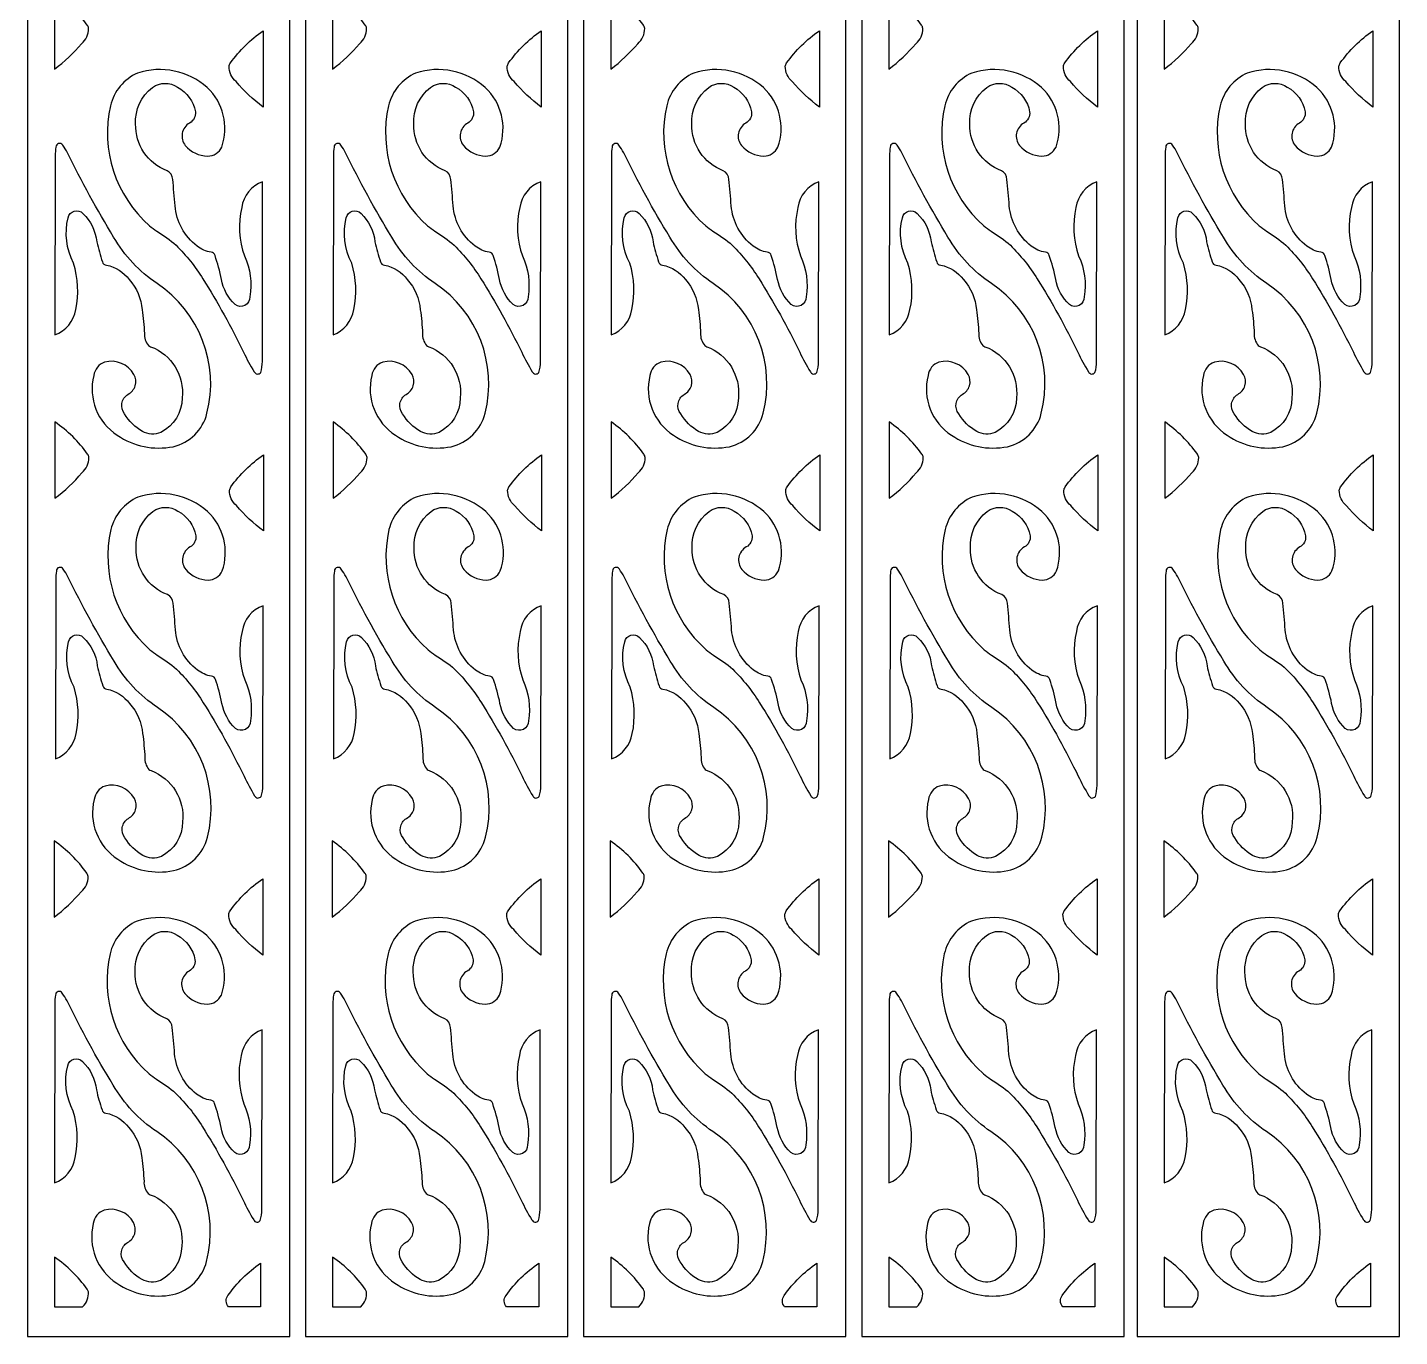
# Model space of a CAD drawing. Header units: millimetres. Extents: x -473 to 1356, y -998 to 3157.
# Drawn here: x -49 to 473, y -998 to -499 of the extents above; entities that cross this region are included whole.
import ezdxf

# ---------------------------------------------------------------- set-up
doc = ezdxf.new("R2010")
doc.units = ezdxf.units.MM
doc.layers.add('Default', color=70, linetype='Continuous')

msp = doc.modelspace()

# ---------------------------------------------------------------- linework, layer by layer
at = {"layer": 'Default'}
for points in [[(-49.5, -998), (50.5, -998), (50.5, 998), (-49.5, 998)], [(56.5, -998), (156.5, -998), (156.5, 998), (56.5, 998)], [(162.5, -998), (262.5, -998), (262.5, 998), (162.5, 998)], [(268.5, -998), (368.5, -998), (368.5, 998), (268.5, 998)], [(373.5, -998), (473.5, -998), (473.5, 998), (373.5, 998)]]:
    msp.add_lwpolyline(points, close=True, dxfattribs=at)
for points in [[(-26.72, -498.06, 0.086422), (-39.18, -485.8), (-39.18, -514.86, 0.059153), (-28.88, -505.16, 0.225593), (-26.21, -499.34, 0.123179)], [(79.28, -498.06, 0.086422), (66.82, -485.8), (66.82, -514.86, 0.059153), (77.12, -505.16, 0.225593), (79.79, -499.34, 0.123179)], [(185.28, -498.06, 0.086422), (172.82, -485.8), (172.82, -514.86, 0.059153), (183.12, -505.16, 0.225593), (185.79, -499.34, 0.123179)], [(291.28, -498.06, 0.086422), (278.82, -485.8), (278.82, -514.86, 0.059153), (289.12, -505.16, 0.225593), (291.79, -499.34, 0.123179)], [(396.28, -498.06, 0.086422), (383.82, -485.8), (383.82, -514.86, 0.059153), (394.12, -505.16, 0.225593), (396.79, -499.34, 0.123179)], [(27.88, -512.51, -0.086422), (40.34, -500.25), (40.34, -529.31, -0.059153), (30.04, -519.61, -0.225593), (27.37, -513.79, -0.123179)], [(133.88, -512.51, -0.086422), (146.34, -500.25), (146.34, -529.31, -0.059153), (136.04, -519.61, -0.225593), (133.37, -513.79, -0.123179)], [(239.88, -512.51, -0.086422), (252.34, -500.25), (252.34, -529.31, -0.059153), (242.04, -519.61, -0.225593), (239.37, -513.79, -0.123179)], [(345.88, -512.51, -0.086422), (358.34, -500.25), (358.34, -529.31, -0.059153), (348.04, -519.61, -0.225593), (345.37, -513.79, -0.123179)], [(450.88, -512.51, -0.086422), (463.34, -500.25), (463.34, -529.31, -0.059153), (453.04, -519.61, -0.225593), (450.37, -513.79, -0.123179)], [(36.93, -630.22, 0.607532), (39.4, -630.46, 0.07766), (40.04, -626.34), (40.15, -557.77, 0.277254), (32.16, -567.61, 0.142966), (33.18, -586.08, -0.151279), (35.31, -601.68, -0.633105), (29.65, -604.57, -0.158849), (24.44, -595.02, 0.032552), (22, -585.88, 0.334294), (20.51, -584.69, -0.113342), (15.13, -582.35, -0.21106), (6.76, -566.93, 0.007665), (5.86, -556.88, 0.27104), (3.73, -553.58, -0.318961), (-8.27, -535.77, -0.248162), (-1.83, -521.83, -0.315785), (7.71, -521.77, -0.22883), (14.51, -531.14, -0.306777), (12.32, -535.4, 0.462418), (10.68, -544, 0.21084), (19.19, -548.04, 0.289861), (24.57, -544.55, 0.297574), (19.01, -521.89, 0.265986), (-7.55, -516.37, 0.230924), (-17.85, -528.8, 0.274729), (-2.96, -574.58, 0.02583), (-0.2, -576.66, -0.050438), (7.15, -581.98, -0.057018), (17.37, -594.77, -0.026241), (32.89, -622.76, 0.03256)], [(142.93, -630.22, 0.607532), (145.4, -630.46, 0.07766), (146.04, -626.34), (146.15, -557.77, 0.277254), (138.16, -567.61, 0.142966), (139.18, -586.08, -0.151279), (141.31, -601.68, -0.633105), (135.65, -604.57, -0.158849), (130.44, -595.02, 0.032552), (128, -585.88, 0.334294), (126.51, -584.69, -0.113342), (121.13, -582.35, -0.21106), (112.76, -566.93, 0.007665), (111.86, -556.88, 0.27104), (109.73, -553.58, -0.318961), (97.73, -535.77, -0.248162), (104.17, -521.83, -0.315785), (113.71, -521.77, -0.22883), (120.51, -531.14, -0.306777), (118.32, -535.4, 0.462418), (116.68, -544, 0.21084), (125.19, -548.04, 0.289861), (130.57, -544.55, 0.297574), (125.01, -521.89, 0.265986), (98.45, -516.37, 0.230924), (88.15, -528.8, 0.274729), (103.04, -574.58, 0.02583), (105.8, -576.66, -0.050438), (113.15, -581.98, -0.057018), (123.37, -594.77, -0.026241), (138.89, -622.76, 0.03256)], [(248.93, -630.22, 0.607532), (251.4, -630.46, 0.07766), (252.04, -626.34), (252.15, -557.77, 0.277254), (244.16, -567.61, 0.142966), (245.18, -586.08, -0.151279), (247.31, -601.68, -0.633105), (241.65, -604.57, -0.158849), (236.44, -595.02, 0.032552), (234, -585.88, 0.334294), (232.51, -584.69, -0.113342), (227.13, -582.35, -0.21106), (218.76, -566.93, 0.007665), (217.86, -556.88, 0.27104), (215.73, -553.58, -0.318961), (203.73, -535.77, -0.248162), (210.17, -521.83, -0.315785), (219.71, -521.77, -0.22883), (226.51, -531.14, -0.306777), (224.32, -535.4, 0.462418), (222.68, -544, 0.21084), (231.19, -548.04, 0.289861), (236.57, -544.55, 0.297574), (231.01, -521.89, 0.265986), (204.45, -516.37, 0.230924), (194.15, -528.8, 0.274729), (209.04, -574.58, 0.02583), (211.8, -576.66, -0.050438), (219.15, -581.98, -0.057018), (229.37, -594.77, -0.026241), (244.89, -622.76, 0.03256)], [(354.93, -630.22, 0.607532), (357.4, -630.46, 0.07766), (358.04, -626.34), (358.15, -557.77, 0.277254), (350.16, -567.61, 0.142966), (351.18, -586.08, -0.151279), (353.31, -601.68, -0.633105), (347.65, -604.57, -0.158849), (342.44, -595.02, 0.032552), (340, -585.88, 0.334294), (338.51, -584.69, -0.113342), (333.13, -582.35, -0.21106), (324.76, -566.93, 0.007665), (323.86, -556.88, 0.27104), (321.73, -553.58, -0.318961), (309.73, -535.77, -0.248162), (316.17, -521.83, -0.315785), (325.71, -521.77, -0.22883), (332.51, -531.14, -0.306777), (330.32, -535.4, 0.462418), (328.68, -544, 0.21084), (337.19, -548.04, 0.289861), (342.57, -544.55, 0.297574), (337.01, -521.89, 0.265986), (310.45, -516.37, 0.230924), (300.15, -528.8, 0.274729), (315.04, -574.58, 0.02583), (317.8, -576.66, -0.050438), (325.15, -581.98, -0.057018), (335.37, -594.77, -0.026241), (350.89, -622.76, 0.03256)], [(459.93, -630.22, 0.607532), (462.4, -630.46, 0.07766), (463.04, -626.34), (463.15, -557.77, 0.277254), (455.16, -567.61, 0.142966), (456.18, -586.08, -0.151279), (458.31, -601.68, -0.633105), (452.65, -604.57, -0.158849), (447.44, -595.02, 0.032552), (445, -585.88, 0.334294), (443.51, -584.69, -0.113342), (438.13, -582.35, -0.21106), (429.76, -566.93, 0.007665), (428.86, -556.88, 0.27104), (426.73, -553.58, -0.318961), (414.73, -535.77, -0.248162), (421.17, -521.83, -0.315785), (430.71, -521.77, -0.22883), (437.51, -531.14, -0.306777), (435.32, -535.4, 0.462418), (433.68, -544, 0.21084), (442.19, -548.04, 0.289861), (447.57, -544.55, 0.297574), (442.01, -521.89, 0.265986), (415.45, -516.37, 0.230924), (405.15, -528.8, 0.274729), (420.04, -574.58, 0.02583), (422.8, -576.66, -0.050438), (430.15, -581.98, -0.057018), (440.37, -594.77, -0.026241), (455.89, -622.76, 0.03256)], [(-31.11, -606.54, 0.127135), (-31.91, -588.81, -0.182839), (-33.99, -571.51, -0.592913), (-28.36, -569.86, -0.173801), (-23.03, -580.75, 0.025056), (-20.92, -588.32, 0.347821), (-19.41, -589.56, -0.184511), (-10.71, -595.07, -0.161269), (-5.76, -606.57, -0.022687), (-4.91, -615.58, 0.203133), (-3.35, -620.16, 0.103035), (-2.55, -620.67, -0.341915), (9.47, -640.21, -0.280497), (1.38, -653.34, -0.229128), (-5.67, -652.99, -0.128022), (-12.49, -646.31, -0.447908), (-11.18, -638.85, 0.425572), (-8.92, -631.27, 0.33808), (-20.08, -626.53, 0.274435), (-24.23, -631.64, 0.320078), (-15.25, -654.43, 0.200642), (6.04, -658.78, 0.28207), (18.94, -646.07, 0.317808), (-0.08, -596.63, -0.11268), (-16.64, -578.9, -0.023318), (-34.23, -546.77, 0.043642), (-36.05, -543.87, 0.776457), (-38.64, -544.57, 0.045129), (-38.89, -547.91), (-39, -616.18, 0.264519)], [(74.89, -606.54, 0.127135), (74.09, -588.81, -0.182839), (72.01, -571.51, -0.592913), (77.64, -569.86, -0.173801), (82.97, -580.75, 0.025056), (85.08, -588.32, 0.347821), (86.59, -589.56, -0.184511), (95.29, -595.07, -0.161269), (100.24, -606.57, -0.022687), (101.09, -615.58, 0.203133), (102.65, -620.16, 0.103035), (103.45, -620.67, -0.341915), (115.47, -640.21, -0.280497), (107.38, -653.34, -0.229128), (100.33, -652.99, -0.128022), (93.51, -646.31, -0.447908), (94.82, -638.85, 0.425572), (97.08, -631.27, 0.33808), (85.92, -626.53, 0.274435), (81.77, -631.64, 0.320078), (90.75, -654.43, 0.200642), (112.04, -658.78, 0.28207), (124.94, -646.07, 0.317808), (105.92, -596.63, -0.11268), (89.36, -578.9, -0.023318), (71.77, -546.77, 0.043642), (69.95, -543.87, 0.776457), (67.36, -544.57, 0.045129), (67.11, -547.91), (67, -616.18, 0.264519)], [(180.89, -606.54, 0.127135), (180.09, -588.81, -0.182839), (178.01, -571.51, -0.592913), (183.64, -569.86, -0.173801), (188.97, -580.75, 0.025056), (191.08, -588.32, 0.347821), (192.59, -589.56, -0.184511), (201.29, -595.07, -0.161269), (206.24, -606.57, -0.022687), (207.09, -615.58, 0.203133), (208.65, -620.16, 0.103035), (209.45, -620.67, -0.341915), (221.47, -640.21, -0.280497), (213.38, -653.34, -0.229128), (206.33, -652.99, -0.128022), (199.51, -646.31, -0.447908), (200.82, -638.85, 0.425572), (203.08, -631.27, 0.33808), (191.92, -626.53, 0.274435), (187.77, -631.64, 0.320078), (196.75, -654.43, 0.200642), (218.04, -658.78, 0.28207), (230.94, -646.07, 0.317808), (211.92, -596.63, -0.11268), (195.36, -578.9, -0.023318), (177.77, -546.77, 0.043642), (175.95, -543.87, 0.776457), (173.36, -544.57, 0.045129), (173.11, -547.91), (173, -616.18, 0.264519)], [(286.89, -606.54, 0.127135), (286.09, -588.81, -0.182839), (284.01, -571.51, -0.592913), (289.64, -569.86, -0.173801), (294.97, -580.75, 0.025056), (297.08, -588.32, 0.347821), (298.59, -589.56, -0.184511), (307.29, -595.07, -0.161269), (312.24, -606.57, -0.022687), (313.09, -615.58, 0.203133), (314.65, -620.16, 0.103035), (315.45, -620.67, -0.341915), (327.47, -640.21, -0.280497), (319.38, -653.34, -0.229128), (312.33, -652.99, -0.128022), (305.51, -646.31, -0.447908), (306.82, -638.85, 0.425572), (309.08, -631.27, 0.33808), (297.92, -626.53, 0.274435), (293.77, -631.64, 0.320078), (302.75, -654.43, 0.200642), (324.04, -658.78, 0.28207), (336.94, -646.07, 0.317808), (317.92, -596.63, -0.11268), (301.36, -578.9, -0.023318), (283.77, -546.77, 0.043642), (281.95, -543.87, 0.776457), (279.36, -544.57, 0.045129), (279.11, -547.91), (279, -616.18, 0.264519)], [(391.89, -606.54, 0.127135), (391.09, -588.81, -0.182839), (389.01, -571.51, -0.592913), (394.64, -569.86, -0.173801), (399.97, -580.75, 0.025056), (402.08, -588.32, 0.347821), (403.59, -589.56, -0.184511), (412.29, -595.07, -0.161269), (417.24, -606.57, -0.022687), (418.09, -615.58, 0.203133), (419.65, -620.16, 0.103035), (420.45, -620.67, -0.341915), (432.47, -640.21, -0.280497), (424.38, -653.34, -0.229128), (417.33, -652.99, -0.128022), (410.51, -646.31, -0.447908), (411.82, -638.85, 0.425572), (414.08, -631.27, 0.33808), (402.92, -626.53, 0.274435), (398.77, -631.64, 0.320078), (407.75, -654.43, 0.200642), (429.04, -658.78, 0.28207), (441.94, -646.07, 0.317808), (422.92, -596.63, -0.11268), (406.36, -578.9, -0.023318), (388.77, -546.77, 0.043642), (386.95, -543.87, 0.776457), (384.36, -544.57, 0.045129), (384.11, -547.91), (384, -616.18, 0.264519)], [(-26.56, -661.63, 0.086422), (-39.01, -649.36), (-39.01, -678.43, 0.059153), (-28.71, -668.72, 0.225593), (-26.05, -662.9, 0.123179)], [(79.44, -661.63, 0.086422), (66.99, -649.36), (66.99, -678.43, 0.059153), (77.29, -668.72, 0.225593), (79.95, -662.9, 0.123179)], [(185.44, -661.63, 0.086422), (172.99, -649.36), (172.99, -678.43, 0.059153), (183.29, -668.72, 0.225593), (185.95, -662.9, 0.123179)], [(291.44, -661.63, 0.086422), (278.99, -649.36), (278.99, -678.43, 0.059153), (289.29, -668.72, 0.225593), (291.95, -662.9, 0.123179)], [(396.44, -661.63, 0.086422), (383.99, -649.36), (383.99, -678.43, 0.059153), (394.29, -668.72, 0.225593), (396.95, -662.9, 0.123179)], [(28.04, -674.12, -0.086422), (40.5, -661.86), (40.5, -690.92, -0.059153), (30.2, -681.22, -0.225593), (27.54, -675.4, -0.123179)], [(134.04, -674.12, -0.086422), (146.5, -661.86), (146.5, -690.92, -0.059153), (136.2, -681.22, -0.225593), (133.54, -675.4, -0.123179)], [(240.04, -674.12, -0.086422), (252.5, -661.86), (252.5, -690.92, -0.059153), (242.2, -681.22, -0.225593), (239.54, -675.4, -0.123179)], [(346.04, -674.12, -0.086422), (358.5, -661.86), (358.5, -690.92, -0.059153), (348.2, -681.22, -0.225593), (345.54, -675.4, -0.123179)], [(451.04, -674.12, -0.086422), (463.5, -661.86), (463.5, -690.92, -0.059153), (453.2, -681.22, -0.225593), (450.54, -675.4, -0.123179)], [(37.09, -791.83, 0.607532), (39.56, -792.08, 0.07766), (40.2, -787.95), (40.32, -719.39, 0.277254), (32.32, -729.22, 0.142966), (33.34, -747.69, -0.151279), (35.48, -763.3, -0.633105), (29.82, -766.18, -0.158849), (24.61, -756.63, 0.032552), (22.16, -747.49, 0.334294), (20.67, -746.3, -0.113342), (15.29, -743.96, -0.21106), (6.92, -728.55, 0.007665), (6.02, -718.49, 0.27104), (3.89, -715.19, -0.318961), (-8.1, -697.39, -0.248162), (-1.67, -683.45, -0.315785), (7.87, -683.38, -0.22883), (14.68, -692.76, -0.306777), (12.48, -697.02, 0.462418), (10.84, -705.61, 0.21084), (19.36, -709.66, 0.289861), (24.73, -706.16, 0.297574), (19.17, -683.51, 0.265986), (-7.39, -677.99, 0.230924), (-17.69, -690.41, 0.274729), (-2.79, -736.19, 0.02583), (-0.03, -738.28, -0.050438), (7.32, -743.6, -0.057018), (17.54, -756.38, -0.026241), (33.06, -784.37, 0.03256)], [(143.09, -791.83, 0.607532), (145.56, -792.08, 0.07766), (146.2, -787.95), (146.32, -719.39, 0.277254), (138.32, -729.22, 0.142966), (139.34, -747.69, -0.151279), (141.48, -763.3, -0.633105), (135.82, -766.18, -0.158849), (130.61, -756.63, 0.032552), (128.16, -747.49, 0.334294), (126.67, -746.3, -0.113342), (121.29, -743.96, -0.21106), (112.92, -728.55, 0.007665), (112.02, -718.49, 0.27104), (109.89, -715.19, -0.318961), (97.9, -697.39, -0.248162), (104.33, -683.45, -0.315785), (113.87, -683.38, -0.22883), (120.68, -692.76, -0.306777), (118.48, -697.02, 0.462418), (116.84, -705.61, 0.21084), (125.36, -709.66, 0.289861), (130.73, -706.16, 0.297574), (125.17, -683.51, 0.265986), (98.61, -677.99, 0.230924), (88.31, -690.41, 0.274729), (103.21, -736.19, 0.02583), (105.97, -738.28, -0.050438), (113.32, -743.6, -0.057018), (123.54, -756.38, -0.026241), (139.06, -784.37, 0.03256)], [(249.09, -791.83, 0.607532), (251.56, -792.08, 0.07766), (252.2, -787.95), (252.32, -719.39, 0.277254), (244.32, -729.22, 0.142966), (245.34, -747.69, -0.151279), (247.48, -763.3, -0.633105), (241.82, -766.18, -0.158849), (236.61, -756.63, 0.032552), (234.16, -747.49, 0.334294), (232.67, -746.3, -0.113342), (227.29, -743.96, -0.21106), (218.92, -728.55, 0.007665), (218.02, -718.49, 0.27104), (215.89, -715.19, -0.318961), (203.9, -697.39, -0.248162), (210.33, -683.45, -0.315785), (219.87, -683.38, -0.22883), (226.68, -692.76, -0.306777), (224.48, -697.02, 0.462418), (222.84, -705.61, 0.21084), (231.36, -709.66, 0.289861), (236.73, -706.16, 0.297574), (231.17, -683.51, 0.265986), (204.61, -677.99, 0.230924), (194.31, -690.41, 0.274729), (209.21, -736.19, 0.02583), (211.97, -738.28, -0.050438), (219.32, -743.6, -0.057018), (229.54, -756.38, -0.026241), (245.06, -784.37, 0.03256)], [(355.09, -791.83, 0.607532), (357.56, -792.08, 0.07766), (358.2, -787.95), (358.32, -719.39, 0.277254), (350.32, -729.22, 0.142966), (351.34, -747.69, -0.151279), (353.48, -763.3, -0.633105), (347.82, -766.18, -0.158849), (342.61, -756.63, 0.032552), (340.16, -747.49, 0.334294), (338.67, -746.3, -0.113342), (333.29, -743.96, -0.21106), (324.92, -728.55, 0.007665), (324.02, -718.49, 0.27104), (321.89, -715.19, -0.318961), (309.9, -697.39, -0.248162), (316.33, -683.45, -0.315785), (325.87, -683.38, -0.22883), (332.68, -692.76, -0.306777), (330.48, -697.02, 0.462418), (328.84, -705.61, 0.21084), (337.36, -709.66, 0.289861), (342.73, -706.16, 0.297574), (337.17, -683.51, 0.265986), (310.61, -677.99, 0.230924), (300.31, -690.41, 0.274729), (315.21, -736.19, 0.02583), (317.97, -738.28, -0.050438), (325.32, -743.6, -0.057018), (335.54, -756.38, -0.026241), (351.06, -784.37, 0.03256)], [(460.09, -791.83, 0.607532), (462.56, -792.08, 0.07766), (463.2, -787.95), (463.32, -719.39, 0.277254), (455.32, -729.22, 0.142966), (456.34, -747.69, -0.151279), (458.48, -763.3, -0.633105), (452.82, -766.18, -0.158849), (447.61, -756.63, 0.032552), (445.16, -747.49, 0.334294), (443.67, -746.3, -0.113342), (438.29, -743.96, -0.21106), (429.92, -728.55, 0.007665), (429.02, -718.49, 0.27104), (426.89, -715.19, -0.318961), (414.9, -697.39, -0.248162), (421.33, -683.45, -0.315785), (430.87, -683.38, -0.22883), (437.68, -692.76, -0.306777), (435.48, -697.02, 0.462418), (433.84, -705.61, 0.21084), (442.36, -709.66, 0.289861), (447.73, -706.16, 0.297574), (442.17, -683.51, 0.265986), (415.61, -677.99, 0.230924), (405.31, -690.41, 0.274729), (420.21, -736.19, 0.02583), (422.97, -738.28, -0.050438), (430.32, -743.6, -0.057018), (440.54, -756.38, -0.026241), (456.06, -784.37, 0.03256)], [(-30.95, -768.15, 0.127135), (-31.75, -750.42, -0.182839), (-33.83, -733.12, -0.592913), (-28.2, -731.47, -0.173801), (-22.87, -742.37, 0.025056), (-20.76, -749.93, 0.347821), (-19.25, -751.17, -0.184511), (-10.55, -756.69, -0.161269), (-5.6, -768.18, -0.022687), (-4.75, -777.2, 0.203133), (-3.19, -781.78, 0.103035), (-2.39, -782.28, -0.341915), (9.63, -801.82, -0.280497), (1.54, -814.95, -0.229128), (-5.51, -814.61, -0.128022), (-12.33, -807.93, -0.447908), (-11.02, -800.47, 0.425572), (-8.75, -792.89, 0.33808), (-19.91, -788.14, 0.274435), (-24.06, -793.25, 0.320078), (-15.09, -816.05, 0.200642), (6.2, -820.39, 0.28207), (19.1, -807.69, 0.317808), (0.09, -758.25, -0.11268), (-16.48, -740.51, -0.023318), (-34.07, -708.38, 0.043642), (-35.89, -705.48, 0.776457), (-38.48, -706.18, 0.045129), (-38.72, -709.53), (-38.84, -777.79, 0.264519)], [(75.05, -768.15, 0.127135), (74.25, -750.42, -0.182839), (72.17, -733.12, -0.592913), (77.8, -731.47, -0.173801), (83.13, -742.37, 0.025056), (85.24, -749.93, 0.347821), (86.75, -751.17, -0.184511), (95.45, -756.69, -0.161269), (100.4, -768.18, -0.022687), (101.25, -777.2, 0.203133), (102.81, -781.78, 0.103035), (103.61, -782.28, -0.341915), (115.63, -801.82, -0.280497), (107.54, -814.95, -0.229128), (100.49, -814.61, -0.128022), (93.67, -807.93, -0.447908), (94.98, -800.47, 0.425572), (97.25, -792.89, 0.33808), (86.09, -788.14, 0.274435), (81.94, -793.25, 0.320078), (90.91, -816.05, 0.200642), (112.2, -820.39, 0.28207), (125.1, -807.69, 0.317808), (106.09, -758.25, -0.11268), (89.52, -740.51, -0.023318), (71.93, -708.38, 0.043642), (70.11, -705.48, 0.776457), (67.52, -706.18, 0.045129), (67.28, -709.53), (67.16, -777.79, 0.264519)], [(181.05, -768.15, 0.127135), (180.25, -750.42, -0.182839), (178.17, -733.12, -0.592913), (183.8, -731.47, -0.173801), (189.13, -742.37, 0.025056), (191.24, -749.93, 0.347821), (192.75, -751.17, -0.184511), (201.45, -756.69, -0.161269), (206.4, -768.18, -0.022687), (207.25, -777.2, 0.203133), (208.81, -781.78, 0.103035), (209.61, -782.28, -0.341915), (221.63, -801.82, -0.280497), (213.54, -814.95, -0.229128), (206.49, -814.61, -0.128022), (199.67, -807.93, -0.447908), (200.98, -800.47, 0.425572), (203.25, -792.89, 0.33808), (192.09, -788.14, 0.274435), (187.94, -793.25, 0.320078), (196.91, -816.05, 0.200642), (218.2, -820.39, 0.28207), (231.1, -807.69, 0.317808), (212.09, -758.25, -0.11268), (195.52, -740.51, -0.023318), (177.93, -708.38, 0.043642), (176.11, -705.48, 0.776457), (173.52, -706.18, 0.045129), (173.28, -709.53), (173.16, -777.79, 0.264519)], [(287.05, -768.15, 0.127135), (286.25, -750.42, -0.182839), (284.17, -733.12, -0.592913), (289.8, -731.47, -0.173801), (295.13, -742.37, 0.025056), (297.24, -749.93, 0.347821), (298.75, -751.17, -0.184511), (307.45, -756.69, -0.161269), (312.4, -768.18, -0.022687), (313.25, -777.2, 0.203133), (314.81, -781.78, 0.103035), (315.61, -782.28, -0.341915), (327.63, -801.82, -0.280497), (319.54, -814.95, -0.229128), (312.49, -814.61, -0.128022), (305.67, -807.93, -0.447908), (306.98, -800.47, 0.425572), (309.25, -792.89, 0.33808), (298.09, -788.14, 0.274435), (293.94, -793.25, 0.320078), (302.91, -816.05, 0.200642), (324.2, -820.39, 0.28207), (337.1, -807.69, 0.317808), (318.09, -758.25, -0.11268), (301.52, -740.51, -0.023318), (283.93, -708.38, 0.043642), (282.11, -705.48, 0.776457), (279.52, -706.18, 0.045129), (279.28, -709.53), (279.16, -777.79, 0.264519)], [(392.05, -768.15, 0.127135), (391.25, -750.42, -0.182839), (389.17, -733.12, -0.592913), (394.8, -731.47, -0.173801), (400.13, -742.37, 0.025056), (402.24, -749.93, 0.347821), (403.75, -751.17, -0.184511), (412.45, -756.69, -0.161269), (417.4, -768.18, -0.022687), (418.25, -777.2, 0.203133), (419.81, -781.78, 0.103035), (420.61, -782.28, -0.341915), (432.63, -801.82, -0.280497), (424.54, -814.95, -0.229128), (417.49, -814.61, -0.128022), (410.67, -807.93, -0.447908), (411.98, -800.47, 0.425572), (414.25, -792.89, 0.33808), (403.09, -788.14, 0.274435), (398.94, -793.25, 0.320078), (407.91, -816.05, 0.200642), (429.2, -820.39, 0.28207), (442.1, -807.69, 0.317808), (423.09, -758.25, -0.11268), (406.52, -740.51, -0.023318), (388.93, -708.38, 0.043642), (387.11, -705.48, 0.776457), (384.52, -706.18, 0.045129), (384.28, -709.53), (384.16, -777.79, 0.264519)], [(-26.88, -821.31, 0.086422), (-39.34, -809.05), (-39.34, -838.11, 0.059153), (-29.04, -828.41, 0.225593), (-26.37, -822.59, 0.123179)], [(79.12, -821.31, 0.086422), (66.66, -809.05), (66.66, -838.11, 0.059153), (76.96, -828.41, 0.225593), (79.63, -822.59, 0.123179)], [(185.12, -821.31, 0.086422), (172.66, -809.05), (172.66, -838.11, 0.059153), (182.96, -828.41, 0.225593), (185.63, -822.59, 0.123179)], [(291.12, -821.31, 0.086422), (278.66, -809.05), (278.66, -838.11, 0.059153), (288.96, -828.41, 0.225593), (291.63, -822.59, 0.123179)], [(396.12, -821.31, 0.086422), (383.66, -809.05), (383.66, -838.11, 0.059153), (393.96, -828.41, 0.225593), (396.63, -822.59, 0.123179)], [(27.72, -835.76, -0.086422), (40.18, -823.5), (40.18, -852.56, -0.059153), (29.88, -842.86, -0.225593), (27.21, -837.04, -0.123179)], [(133.72, -835.76, -0.086422), (146.18, -823.5), (146.18, -852.56, -0.059153), (135.88, -842.86, -0.225593), (133.21, -837.04, -0.123179)], [(239.72, -835.76, -0.086422), (252.18, -823.5), (252.18, -852.56, -0.059153), (241.88, -842.86, -0.225593), (239.21, -837.04, -0.123179)], [(345.72, -835.76, -0.086422), (358.18, -823.5), (358.18, -852.56, -0.059153), (347.88, -842.86, -0.225593), (345.21, -837.04, -0.123179)], [(450.72, -835.76, -0.086422), (463.18, -823.5), (463.18, -852.56, -0.059153), (452.88, -842.86, -0.225593), (450.21, -837.04, -0.123179)], [(36.77, -953.48, 0.607532), (39.24, -953.72, 0.07766), (39.88, -949.59), (39.99, -881.03, 0.277254), (32, -890.86, 0.142966), (33.02, -909.33, -0.151279), (35.15, -924.94, -0.633105), (29.49, -927.82, -0.158849), (24.28, -918.27, 0.032552), (21.83, -909.13, 0.334294), (20.34, -907.94, -0.113342), (14.97, -905.6, -0.21106), (6.6, -890.19, 0.007665), (5.7, -880.13, 0.27104), (3.57, -876.83, -0.318961), (-8.43, -859.03, -0.248162), (-2, -845.09, -0.315785), (7.54, -845.02, -0.22883), (14.35, -854.4, -0.306777), (12.15, -858.66, 0.462418), (10.52, -867.25, 0.21084), (19.03, -871.3, 0.289861), (24.41, -867.8, 0.297574), (18.84, -845.15, 0.265986), (-7.71, -839.63, 0.230924), (-18.02, -852.05, 0.274729), (-3.12, -897.83, 0.02583), (-0.36, -899.92, -0.050438), (6.99, -905.24, -0.057018), (17.21, -918.02, -0.026241), (32.73, -946.01, 0.03256)], [(142.77, -953.48, 0.607532), (145.24, -953.72, 0.07766), (145.88, -949.59), (145.99, -881.03, 0.277254), (138, -890.86, 0.142966), (139.02, -909.33, -0.151279), (141.15, -924.94, -0.633105), (135.49, -927.82, -0.158849), (130.28, -918.27, 0.032552), (127.83, -909.13, 0.334294), (126.34, -907.94, -0.113342), (120.97, -905.6, -0.21106), (112.6, -890.19, 0.007665), (111.7, -880.13, 0.27104), (109.57, -876.83, -0.318961), (97.57, -859.03, -0.248162), (104, -845.09, -0.315785), (113.54, -845.02, -0.22883), (120.35, -854.4, -0.306777), (118.15, -858.66, 0.462418), (116.52, -867.25, 0.21084), (125.03, -871.3, 0.289861), (130.41, -867.8, 0.297574), (124.84, -845.15, 0.265986), (98.29, -839.63, 0.230924), (87.98, -852.05, 0.274729), (102.88, -897.83, 0.02583), (105.64, -899.92, -0.050438), (112.99, -905.24, -0.057018), (123.21, -918.02, -0.026241), (138.73, -946.01, 0.03256)], [(248.77, -953.48, 0.607532), (251.24, -953.72, 0.07766), (251.88, -949.59), (251.99, -881.03, 0.277254), (244, -890.86, 0.142966), (245.02, -909.33, -0.151279), (247.15, -924.94, -0.633105), (241.49, -927.82, -0.158849), (236.28, -918.27, 0.032552), (233.83, -909.13, 0.334294), (232.34, -907.94, -0.113342), (226.97, -905.6, -0.21106), (218.6, -890.19, 0.007665), (217.7, -880.13, 0.27104), (215.57, -876.83, -0.318961), (203.57, -859.03, -0.248162), (210, -845.09, -0.315785), (219.54, -845.02, -0.22883), (226.35, -854.4, -0.306777), (224.15, -858.66, 0.462418), (222.52, -867.25, 0.21084), (231.03, -871.3, 0.289861), (236.41, -867.8, 0.297574), (230.84, -845.15, 0.265986), (204.29, -839.63, 0.230924), (193.98, -852.05, 0.274729), (208.88, -897.83, 0.02583), (211.64, -899.92, -0.050438), (218.99, -905.24, -0.057018), (229.21, -918.02, -0.026241), (244.73, -946.01, 0.03256)], [(354.77, -953.48, 0.607532), (357.24, -953.72, 0.07766), (357.88, -949.59), (357.99, -881.03, 0.277254), (350, -890.86, 0.142966), (351.02, -909.33, -0.151279), (353.15, -924.94, -0.633105), (347.49, -927.82, -0.158849), (342.28, -918.27, 0.032552), (339.83, -909.13, 0.334294), (338.34, -907.94, -0.113342), (332.97, -905.6, -0.21106), (324.6, -890.19, 0.007665), (323.7, -880.13, 0.27104), (321.57, -876.83, -0.318961), (309.57, -859.03, -0.248162), (316, -845.09, -0.315785), (325.54, -845.02, -0.22883), (332.35, -854.4, -0.306777), (330.15, -858.66, 0.462418), (328.52, -867.25, 0.21084), (337.03, -871.3, 0.289861), (342.41, -867.8, 0.297574), (336.84, -845.15, 0.265986), (310.29, -839.63, 0.230924), (299.98, -852.05, 0.274729), (314.88, -897.83, 0.02583), (317.64, -899.92, -0.050438), (324.99, -905.24, -0.057018), (335.21, -918.02, -0.026241), (350.73, -946.01, 0.03256)], [(459.77, -953.48, 0.607532), (462.24, -953.72, 0.07766), (462.88, -949.59), (462.99, -881.03, 0.277254), (455, -890.86, 0.142966), (456.02, -909.33, -0.151279), (458.15, -924.94, -0.633105), (452.49, -927.82, -0.158849), (447.28, -918.27, 0.032552), (444.83, -909.13, 0.334294), (443.34, -907.94, -0.113342), (437.97, -905.6, -0.21106), (429.6, -890.19, 0.007665), (428.7, -880.13, 0.27104), (426.57, -876.83, -0.318961), (414.57, -859.03, -0.248162), (421, -845.09, -0.315785), (430.54, -845.02, -0.22883), (437.35, -854.4, -0.306777), (435.15, -858.66, 0.462418), (433.52, -867.25, 0.21084), (442.03, -871.3, 0.289861), (447.41, -867.8, 0.297574), (441.84, -845.15, 0.265986), (415.29, -839.63, 0.230924), (404.98, -852.05, 0.274729), (419.88, -897.83, 0.02583), (422.64, -899.92, -0.050438), (429.99, -905.24, -0.057018), (440.21, -918.02, -0.026241), (455.73, -946.01, 0.03256)], [(-31.28, -929.79, 0.127135), (-32.07, -912.06, -0.182839), (-34.15, -894.77, -0.592913), (-28.52, -893.11, -0.173801), (-23.2, -904.01, 0.025056), (-21.08, -911.57, 0.347821), (-19.57, -912.82, -0.184511), (-10.87, -918.33, -0.161269), (-5.93, -929.82, -0.022687), (-5.07, -938.84, 0.203133), (-3.51, -943.42, 0.103035), (-2.71, -943.92, -0.341915), (9.31, -963.46, -0.280497), (1.22, -976.59, -0.229128), (-5.83, -976.25, -0.128022), (-12.66, -969.57, -0.447908), (-11.34, -962.11, 0.425572), (-9.08, -954.53, 0.33808), (-20.24, -949.78, 0.274435), (-24.39, -954.89, 0.320078), (-15.42, -977.69, 0.200642), (5.88, -982.03, 0.28207), (18.78, -969.33, 0.317808), (-0.24, -919.89, -0.11268), (-16.8, -902.15, -0.023318), (-34.4, -870.02, 0.043642), (-36.21, -867.12, 0.776457), (-38.8, -867.82, 0.045129), (-39.05, -871.17), (-39.16, -939.43, 0.264519)], [(74.72, -929.79, 0.127135), (73.93, -912.06, -0.182839), (71.85, -894.77, -0.592913), (77.48, -893.11, -0.173801), (82.8, -904.01, 0.025056), (84.92, -911.57, 0.347821), (86.43, -912.82, -0.184511), (95.13, -918.33, -0.161269), (100.07, -929.82, -0.022687), (100.93, -938.84, 0.203133), (102.49, -943.42, 0.103035), (103.29, -943.92, -0.341915), (115.31, -963.46, -0.280497), (107.22, -976.59, -0.229128), (100.17, -976.25, -0.128022), (93.34, -969.57, -0.447908), (94.66, -962.11, 0.425572), (96.92, -954.53, 0.33808), (85.76, -949.78, 0.274435), (81.61, -954.89, 0.320078), (90.58, -977.69, 0.200642), (111.88, -982.03, 0.28207), (124.78, -969.33, 0.317808), (105.76, -919.89, -0.11268), (89.2, -902.15, -0.023318), (71.6, -870.02, 0.043642), (69.79, -867.12, 0.776457), (67.2, -867.82, 0.045129), (66.95, -871.17), (66.84, -939.43, 0.264519)], [(180.72, -929.79, 0.127135), (179.93, -912.06, -0.182839), (177.85, -894.77, -0.592913), (183.48, -893.11, -0.173801), (188.8, -904.01, 0.025056), (190.92, -911.57, 0.347821), (192.43, -912.82, -0.184511), (201.13, -918.33, -0.161269), (206.07, -929.82, -0.022687), (206.93, -938.84, 0.203133), (208.49, -943.42, 0.103035), (209.29, -943.92, -0.341915), (221.31, -963.46, -0.280497), (213.22, -976.59, -0.229128), (206.17, -976.25, -0.128022), (199.34, -969.57, -0.447908), (200.66, -962.11, 0.425572), (202.92, -954.53, 0.33808), (191.76, -949.78, 0.274435), (187.61, -954.89, 0.320078), (196.58, -977.69, 0.200642), (217.88, -982.03, 0.28207), (230.78, -969.33, 0.317808), (211.76, -919.89, -0.11268), (195.2, -902.15, -0.023318), (177.6, -870.02, 0.043642), (175.79, -867.12, 0.776457), (173.2, -867.82, 0.045129), (172.95, -871.17), (172.84, -939.43, 0.264519)], [(286.72, -929.79, 0.127135), (285.93, -912.06, -0.182839), (283.85, -894.77, -0.592913), (289.48, -893.11, -0.173801), (294.8, -904.01, 0.025056), (296.92, -911.57, 0.347821), (298.43, -912.82, -0.184511), (307.13, -918.33, -0.161269), (312.07, -929.82, -0.022687), (312.93, -938.84, 0.203133), (314.49, -943.42, 0.103035), (315.29, -943.92, -0.341915), (327.31, -963.46, -0.280497), (319.22, -976.59, -0.229128), (312.17, -976.25, -0.128022), (305.34, -969.57, -0.447908), (306.66, -962.11, 0.425572), (308.92, -954.53, 0.33808), (297.76, -949.78, 0.274435), (293.61, -954.89, 0.320078), (302.58, -977.69, 0.200642), (323.88, -982.03, 0.28207), (336.78, -969.33, 0.317808), (317.76, -919.89, -0.11268), (301.2, -902.15, -0.023318), (283.6, -870.02, 0.043642), (281.79, -867.12, 0.776457), (279.2, -867.82, 0.045129), (278.95, -871.17), (278.84, -939.43, 0.264519)], [(391.72, -929.79, 0.127135), (390.93, -912.06, -0.182839), (388.85, -894.77, -0.592913), (394.48, -893.11, -0.173801), (399.8, -904.01, 0.025056), (401.92, -911.57, 0.347821), (403.43, -912.82, -0.184511), (412.13, -918.33, -0.161269), (417.07, -929.82, -0.022687), (417.93, -938.84, 0.203133), (419.49, -943.42, 0.103035), (420.29, -943.92, -0.341915), (432.31, -963.46, -0.280497), (424.22, -976.59, -0.229128), (417.17, -976.25, -0.128022), (410.34, -969.57, -0.447908), (411.66, -962.11, 0.425572), (413.92, -954.53, 0.33808), (402.76, -949.78, 0.274435), (398.61, -954.89, 0.320078), (407.58, -977.69, 0.200642), (428.88, -982.03, 0.28207), (441.78, -969.33, 0.317808), (422.76, -919.89, -0.11268), (406.2, -902.15, -0.023318), (388.6, -870.02, 0.043642), (386.79, -867.12, 0.776457), (384.2, -867.82, 0.045129), (383.95, -871.17), (383.84, -939.43, 0.264519)], [(-26.74, -979.96, 0.089188), (-39.18, -967.73), (-39.18, -986.61), (-28.47, -986.61, 0.24274), (-26.29, -980.91, 0.017316)], [(26.94, -982.3, -0.088485), (39.37, -970.07), (39.37, -986.61), (27.11, -986.61, -0.361631)], [(79.26, -979.96, 0.089188), (66.82, -967.73), (66.82, -986.61), (77.53, -986.61, 0.24274), (79.71, -980.91, 0.017316)], [(132.94, -982.3, -0.088485), (145.37, -970.07), (145.37, -986.61), (133.11, -986.61, -0.361631)], [(185.26, -979.96, 0.089188), (172.82, -967.73), (172.82, -986.61), (183.53, -986.61, 0.24274), (185.71, -980.91, 0.017316)], [(238.94, -982.3, -0.088485), (251.37, -970.07), (251.37, -986.61), (239.11, -986.61, -0.361631)], [(291.26, -979.96, 0.089188), (278.82, -967.73), (278.82, -986.61), (289.53, -986.61, 0.24274), (291.71, -980.91, 0.017316)], [(344.94, -982.3, -0.088485), (357.37, -970.07), (357.37, -986.61), (345.11, -986.61, -0.361631)], [(396.26, -979.96, 0.089188), (383.82, -967.73), (383.82, -986.61), (394.53, -986.61, 0.24274), (396.71, -980.91, 0.017316)], [(449.94, -982.3, -0.088485), (462.37, -970.07), (462.37, -986.61), (450.11, -986.61, -0.361631)]]:
    msp.add_lwpolyline(points, format="xyb", close=True, dxfattribs=at)

doc.saveas('drawing.dxf')
